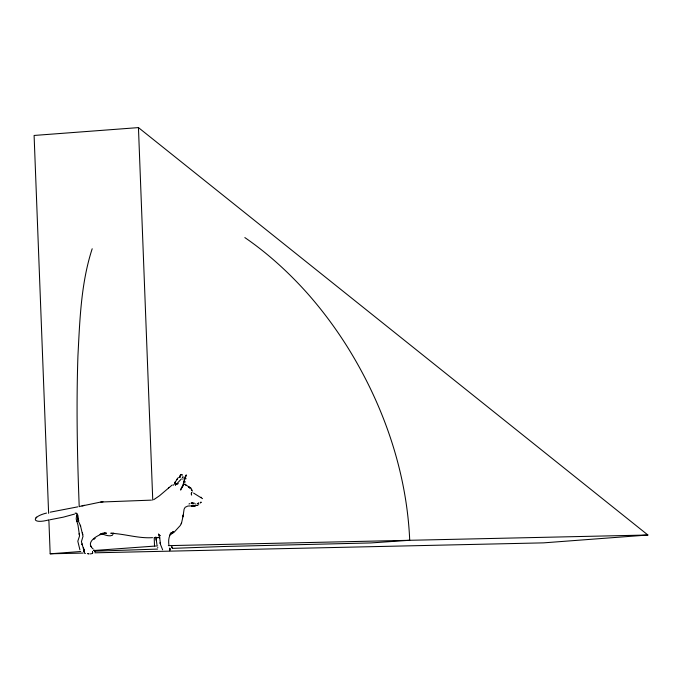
<?xml version="1.0" encoding="UTF-8"?>
<svg xmlns="http://www.w3.org/2000/svg" width="682" height="682" viewBox="0 0 682 682"><rect width="100%" height="100%" fill="white"/><g stroke="black" fill="none" stroke-linecap="round" stroke-linejoin="round"><path stroke-width="1.02" d="M182.375 477.664L182.392 476.871M76.614 515.933L76.674 514.816L76.196 518.993L77.987 525.191L79.555 535.907L77.808 541.21L79.913 549.82M84.474 552.454L81.422 541.644L83.025 536.282L80.365 525.285L80.638 526.137L77.867 519.906L77.518 514.731M191.233 493.35L191.881 492.259M186.561 475.371L186.305 474.919L185.581 475.559M180.747 490.026L182.861 485.78L183.927 481.535M184.975 482.285L185.12 481.535M191.352 493.504L191.685 492.532M184.251 480.392L185.734 476.036M182.853 516.854L183.364 514.85L181.574 522.898L180.278 525.515L173.953 532.403L169.494 535.08M186.561 476.002C184.899 472.873 183.739 485.627 182.384 487.008M183.117 515.831L184.106 509.139L185.189 507.272L187.857 506.027L195.24 505.797L198.786 504.689M185.751 479.045L185.981 478.244M112.828 534.654L113.127 533.367L110.646 533.205M180.466 489.761L182.606 485.763M92.189 248.76C80.936 283.286 79.82 320.046 77.927 356.004C76.239 406.233 77.279 456.514 79.214 506.726M175.385 485.49L175.581 484.919M181.267 523.767L181.574 522.898M179.306 477.485C179.434 476.334 181.054 473.564 182.239 475.09M92.59 553.434L92.496 551.61M170.133 549.76L170.057 550.067M92.547 553.273L92.65 552.079M174.541 483.18L177.567 478.628L176.902 479.54M182.75 479.258L183.16 478.628M201.147 502.174L200.303 502.941M177.286 479.003L178.3 477.477M180.082 477.485L180.517 476.88M180.082 476.036L180.508 475.49M173.202 485.252L173.714 484.706M181.386 478.917L176.468 484.16M182.742 477.562L183.398 476.931M180.338 475.004L181.31 474.399L182.162 474.911M112.385 535.302C108.864 536.922 104.644 534.594 101.166 533.699M197.388 503.512L198.667 503.154M172.205 484.97L159.494 495.763L153.825 499.616M170.21 533.205L173.586 531.875L172.248 532.548L173.075 532.088C168.642 534.236 168.258 540.536 168.88 544.79M198.752 503.069L198.249 503.325M188.957 504.015L189.894 503.597M172.248 532.548L172.896 532.233M174.822 484.186L177.712 483.512M92.053 553.562L90.297 553.912M111.328 533.273L112.948 533.409C126.042 534.296 139.102 538.541 152.495 537.663M46.555 513.052C30.724 516.999 31.952 524.296 48.234 520.051M197.516 505.422L197.047 505.541M177.951 483.726L177.226 483.905L177.959 483.751M79.854 506.402L100.757 502.037L151.43 500.128M74.509 514.092L63.366 517.144L49.871 519.786M82.982 505.652L84.338 505.319L81.985 505.891M112.752 533.384L113.826 533.136M175.027 483.905L177.32 483.487M50.178 512.182L77.791 506.845M191.761 502.915L192.486 502.839M191.19 502.992L192.367 502.847M103.042 501.85L100.757 502.037M94.832 552.812L543.554 542.863L647.9 535.012L138.446 127.602L34.1 135.454L48.618 513.35M48.865 519.744L50.17 553.801L80.74 551.499M93.383 550.553L157.704 545.873M154.516 537.689L159.332 537.552M157.559 549.087L94.483 551.201M172.802 548.354L223.244 546.512L370.863 542.932L409.712 540.289C406.745 471.279 383.275 404.068 346.686 345.791A409.839 341.264 85.7 0 0 306.815 292.689C288.307 272.067 267.694 253.295 244.838 237.575M156.323 537.689L158.011 537.638M168.343 545.643L647.9 535.012M50.17 553.801L83.136 553.076M192.188 506.001L191.616 506.018L192.136 506.01M102.513 533.196L106.503 533.171L103.724 533.375L105.233 533.196C99.069 534.032 84.261 541.883 93.144 548.942M84.5 553.324L85.514 553.383M87.535 553.639L88.532 553.699M88.089 553.81L89.154 553.886M192 503.572L192.793 503.631M195.41 503.955L195.836 503.989M192.409 503.614L194.063 503.802M193.177 502.89L194.234 503.077M169.665 550.706L169.767 548.14M185.086 484.518L190.934 488.065L192.477 491.049M184.626 484.229L185.547 484.689M202.545 498.661L193.569 493.069M185.189 484.552L185.888 484.902L184.941 484.152M160.193 535.805L158.463 533.98L159.741 538.055L159.665 537.45M200.977 497.229L201.318 497.408M76.282 513.12L77.236 513.64M75.199 513.009L76.069 513.52M159.042 535.063L159.929 535.685M189.153 487.298L190.014 488.048M188.931 487.093L189.553 487.664L189.204 487.34M189.255 487.383L189.903 488.031M162.64 549.786L160.483 544.458L159.733 537.979M169.801 548.277L170.278 549.07M93.971 549.965L94.883 551.133M171.711 546.41L172.444 547.535M94.969 551.295L95.207 551.815M172.231 547.893L171.821 547.143L172.248 548.081M191.224 489.676L191.557 490.239M78.788 520.622L78.37 519.761M77.765 515.038L78.106 518.917M83.775 549.155L83.596 548.618L84.236 551.252L83.366 547.885M191.31 494.561L191.633 495.055L191.361 494.39M156.971 544.85L155.863 536.956M157.747 547.433L157.815 547.765M79.325 534.347L79.487 535.182L79.189 533.409M82.548 533.759L82.727 534.679L82.369 532.719M83.809 549.607L83.98 550.579M83.912 550.118L83.963 550.451M77.62 518.243L77.688 519.104M156.11 540.195L156.05 538.891M76.606 515.234L76.665 516.427L76.631 515.601M138.446 127.602L152.759 500.17M154.192 537.433L154.516 545.95M175.172 482.123L174.848 482.66L175.172 482.123M36.189 517.715L36.632 517.254L36.189 517.715M200.849 502.284L200.389 502.643L200.849 502.284M168.974 487.425L168.394 487.971L168.974 487.434M94.909 538.362L93.852 539.121L94.926 538.371M101.226 533.972L99.998 534.424L101.2 533.98M195.274 505.797L193.27 505.967L195.274 505.797M91.32 546.708L91.081 546.265L91.32 546.708M76.614 520.622L77.006 521.577L76.614 520.622M82.352 544.969L82.011 543.929L82.36 545.003M84.304 552.088L84.167 551.61L84.304 552.088M160.33 543.648L160.142 542.812L160.33 543.648"/></g></svg>
